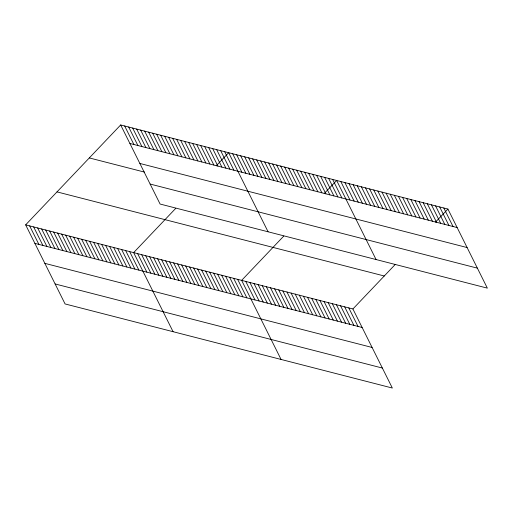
<?xml version="1.0" encoding="UTF-8"?>
<svg xmlns="http://www.w3.org/2000/svg" width="513" height="513" viewBox="0 0 513 513"><rect width="100%" height="100%" fill="white"/><g stroke="black" fill="none" stroke-linecap="round" stroke-linejoin="round"><path stroke-width="0.77" d="M25.65 224.861L352.906 308.961L392.336 388.04L65.074 303.94L25.65 224.861L120.664 124.96L447.926 209.06L487.35 288.139L160.094 204.039L120.664 124.96M175.767 208.323L133.643 252.614L173.073 331.693M216.217 165.795L228.663 152.714L268.087 231.793M283.766 236.076L241.642 280.367L281.066 359.446M324.216 193.548L336.656 180.467L376.08 259.546M352.906 308.961L395.029 264.676M435.479 222.142L447.926 209.06M129.898 143.473L457.154 227.573M139.863 163.455L467.119 247.561M89.313 157.927L144.64 172.144M150.129 184.052L477.385 268.152M57.007 191.894L384.263 275.994M34.878 243.374L362.133 327.474M44.843 263.355L372.098 347.461M55.109 283.952L382.371 368.052M443.803 208.002L453.03 226.515M439.679 206.944L448.913 225.457M435.563 205.886L444.79 224.399M431.439 204.828L440.667 223.335M427.316 203.77L436.55 222.276M423.199 202.706L432.427 221.218M419.076 201.647L428.304 220.16M414.953 200.589L424.187 219.102M410.836 199.531L420.064 218.044M406.713 198.473L415.94 216.98M402.59 197.415L411.824 215.922M398.473 196.351L407.7 214.864M394.35 195.293L403.577 213.806M390.226 194.235L399.46 212.748M386.109 193.177L395.337 211.689M381.986 192.119L391.214 210.625M377.863 191.06L387.097 209.567M373.746 189.996L382.974 208.509M369.623 188.938L378.85 207.451M365.506 187.88L374.734 206.393M361.383 186.822L370.61 205.335M357.26 185.764L366.487 204.277M353.143 184.706L362.37 203.212M349.02 183.648L358.247 202.154M344.896 182.583L354.13 201.096M340.779 181.525L350.007 200.038M332.655 179.441L341.882 197.947M328.653 178.409L337.887 196.921M324.658 177.383L333.886 195.895M320.657 176.357L329.885 194.869M316.656 175.331L325.883 193.837M312.654 174.298L321.888 192.811M308.659 173.272L317.887 191.785M304.658 172.246L313.885 190.753M300.656 171.214L309.884 189.727M296.655 170.188L305.889 188.701M292.66 169.162L301.888 187.668M288.659 168.129L297.886 186.642M284.657 167.103L293.885 185.616M280.656 166.077L289.89 184.59M348.789 307.903L358.016 326.415M276.661 165.051L285.888 183.558M344.665 306.845L353.893 325.357M272.659 164.019L281.887 182.532M340.542 305.786L349.77 324.299M268.658 162.993L277.886 181.506M336.425 304.728L345.653 323.235M264.657 161.967L273.891 180.473M332.302 303.67L341.53 322.177M260.662 160.935L269.889 179.447M328.179 302.606L337.413 321.119M256.66 159.909L265.888 178.421M324.062 301.548L333.29 320.061M252.659 158.883L261.886 177.389M319.939 300.49L329.166 319.003M248.658 157.85L257.892 176.363M244.663 156.824L253.89 175.337M315.816 299.432L325.05 317.945M240.661 155.798L249.889 174.311M311.699 298.374L320.926 316.88M236.66 154.772L245.887 173.279M307.576 297.316L316.803 315.822M232.658 153.74L241.892 172.253M303.452 296.251L312.686 314.764M299.336 295.193L308.563 313.706M224.662 151.688L233.89 170.194M295.212 294.135L304.44 312.648M220.661 150.655L229.888 169.168M291.089 293.077L300.323 311.59M216.659 149.629L225.893 168.142M286.972 292.019L296.2 310.525M212.664 148.603L221.892 167.11M282.849 290.961L292.077 309.467M208.663 147.571L217.89 166.084M278.726 289.896L287.96 308.409M204.661 146.545L213.889 165.058M274.609 288.838L283.836 307.351M200.66 145.519L209.894 164.032M270.486 287.78L279.713 306.293M196.665 144.493L205.893 162.999M266.362 286.722L275.596 305.235M192.664 143.46L201.891 161.973M262.246 285.664L271.473 304.177M188.662 142.434L197.89 160.947M258.122 284.606L267.35 303.112M184.661 141.408L193.895 159.915M254.006 283.548L263.233 302.054M180.666 140.376L189.893 158.889M249.882 282.483L259.11 300.996M176.664 139.35L185.892 157.863M245.759 281.425L254.987 299.938M172.663 138.324L181.891 156.831M168.662 137.292L177.896 155.805M237.641 279.341L246.868 297.848M164.667 136.266L173.894 154.779M233.639 278.309L242.867 296.822M160.665 135.24L169.893 153.753M229.638 277.283L238.872 295.796M156.664 134.214L165.891 152.72M225.643 276.257L234.871 294.77M152.662 133.181L161.896 151.694M221.642 275.231L230.869 293.737M148.667 132.155L157.895 150.668M217.64 274.199L226.868 292.711M144.666 131.129L153.894 149.636M213.639 273.173L222.873 291.685M140.665 130.097L149.892 148.61M209.644 272.147L218.871 290.653M136.663 129.071L145.897 147.584M205.642 271.114L214.87 289.627M132.668 128.045L141.896 146.551M201.641 270.088L210.869 288.601M128.667 127.012L137.894 145.525M197.64 269.062L206.874 287.569M124.665 125.986L133.893 144.499M193.645 268.03L202.872 286.543M189.643 267.004L198.871 285.517M185.642 265.978L194.869 284.491M181.64 264.952L190.874 283.458M177.645 263.919L186.873 282.432M173.644 262.893L182.872 281.406M169.643 261.867L178.87 280.374M165.641 260.835L174.875 279.348M161.646 259.809L170.874 278.322M157.645 258.783L166.872 277.289M153.643 257.75L162.871 276.263M149.642 256.724L158.876 275.237M145.647 255.698L154.875 274.211M141.646 254.672L150.873 273.179M137.644 253.64L146.872 272.153M129.648 251.588L138.876 270.094M125.647 250.556L134.874 269.069M121.645 249.53L130.873 268.043M117.644 248.504L126.878 267.01M113.649 247.471L122.876 265.984M109.647 246.445L118.875 264.958M105.646 245.419L114.874 263.932M101.645 244.393L110.879 262.9M97.65 243.361L106.877 261.874M93.648 242.335L102.876 260.848M89.647 241.309L98.874 259.815M85.645 240.276L94.879 258.789M81.65 239.25L90.878 257.763M77.649 238.224L86.877 256.731M73.648 237.192L82.875 255.705M69.646 236.166L78.88 254.679M65.651 235.14L74.879 253.653M61.65 234.114L70.877 252.62M57.648 233.082L66.876 251.594M53.647 232.056L62.881 250.568M49.652 231.03L58.88 249.536M45.651 229.997L54.878 248.51M41.649 228.971L50.877 247.484M37.648 227.945L46.882 246.452M33.653 226.913L42.88 245.426M29.651 225.887L38.879 244.4"/></g></svg>
